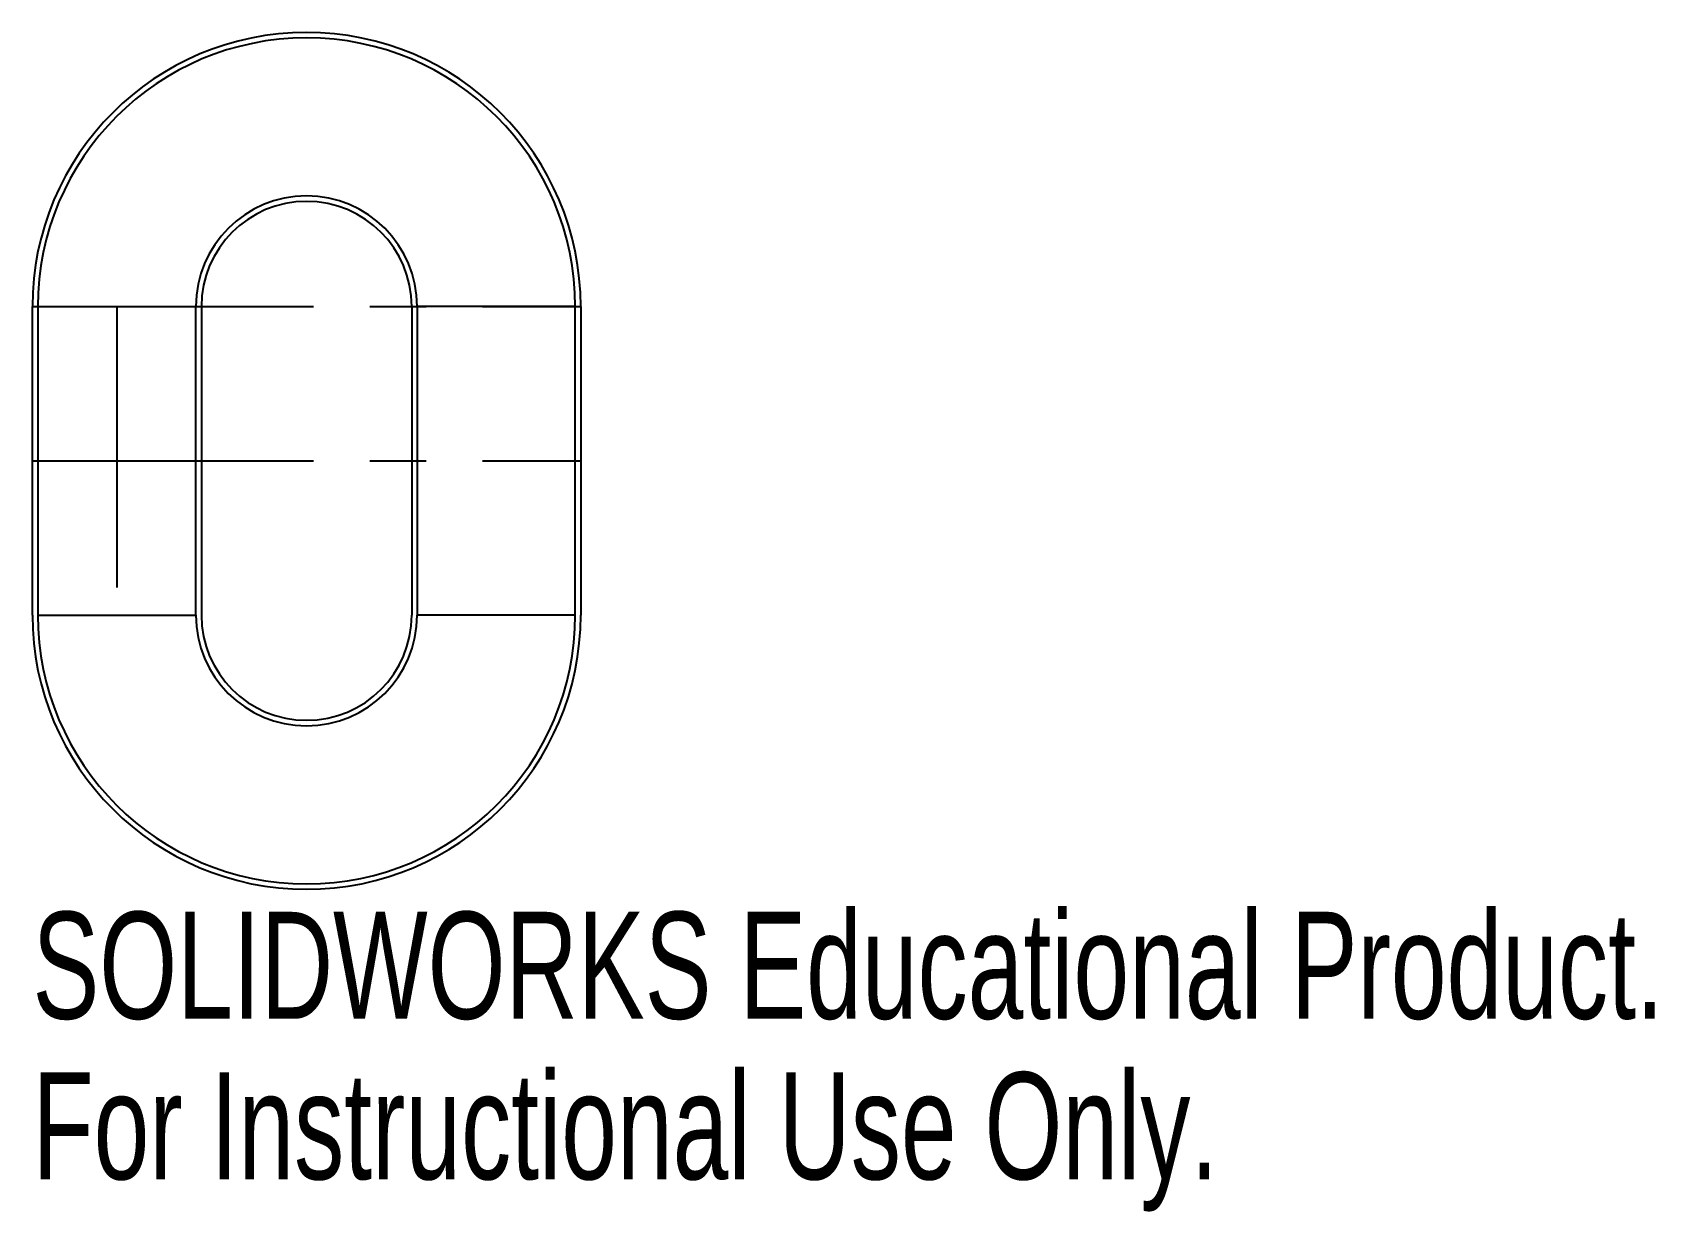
# Model space of a CAD drawing. Header units: inches. Extents: x -0.15 to 2.73, y -1.06 to 1.04.
import ezdxf

# ---------------------------------------------------------------- set-up
doc = ezdxf.new("R2010")
doc.units = ezdxf.units.IN
doc.header["$MEASUREMENT"] = 0
doc.linetypes.add('CENTERX2', pattern=[0.8, 0.5, -0.1, 0.1, -0.1])
doc.styles.add('SLDTEXTSTYLE0', font='TXT', dxfattribs={"width": 0.7})

msp = doc.modelspace()

# ---------------------------------------------------------------- linework, layer by layer
at = {"color": 7, "linetype": 'Continuous'}
for p, q in [((-0.1502, 0), (-0.1502, 0.549)), ((0.1502, 0.549), (0.1502, 0)), ((0.5242, 0.549), (0.5242, 0)), ((0.8247, 0.549), (0.8247, 0))]:
    msp.add_line(p, q, dxfattribs=at)
at = {"color": 7, "linetype": 'CENTERX2'}
for p, q in [((-0.1502, 0.549), (0.1502, 0.549)), ((-0.1502, 0.549), (0.8247, 0.549)), ((0, 0.549), (0, 0)), ((-0.1502, 0.2745), (0.8247, 0.2745))]:
    msp.add_line(p, q, dxfattribs=at)
at = {"color": 7, "linetype": 'Continuous', "lineweight": 25}
for p, q in [((-0.1405, 0.549), (-0.1405, 0)), ((-0.1405, 0.549), (0.1405, 0.549)), ((0.1405, 0), (0.1405, 0.549)), ((0.534, 0.549), (0.534, 0)), ((0.815, 0.549), (0.534, 0.549)), ((0.815, 0), (0.815, 0.549)), ((-0.1405, 0), (0.1405, 0)), ((0.815, 0), (0.534, 0))]:
    msp.add_line(p, q, dxfattribs=at)
at = {"color": 7, "linetype": 'Continuous'}
for centre, radius, start, end in [((0.3372, 0.549), 0.4875, 0, 180), ((0.3372, 0.549), 0.187, 0, 180), ((0.3372, 0), 0.4875, 180, 0), ((0.3372, 0), 0.187, 180, 0)]:
    msp.add_arc(centre, radius, start, end, dxfattribs=at)
at = {"color": 7, "linetype": 'Continuous', "lineweight": 25}
for centre, radius, start, end in [((0.3372, 0.549), 0.4778, 0, 180), ((0.3372, 0.549), 0.1967, 0, 180), ((0.3372, 0), 0.4778, 180, 0), ((0.3372, 0), 0.1968, 180, 0)]:
    msp.add_arc(centre, radius, start, end, dxfattribs=at)

# ---------------------------------------------------------------- texts
at = {"color": 7, "linetype": 'Continuous', "char_height": 0.1903, "attachment_point": 1, "style": 'SLDTEXTSTYLE0'}
for s, insert in [('SOLIDWORKS Educational Product.', (-0.1502, -0.5276)), ('For Instructional Use Only.', (-0.1502, -0.8131))]:
    msp.add_mtext(s, dxfattribs=dict(at, insert=insert))

doc.saveas('drawing.dxf')
